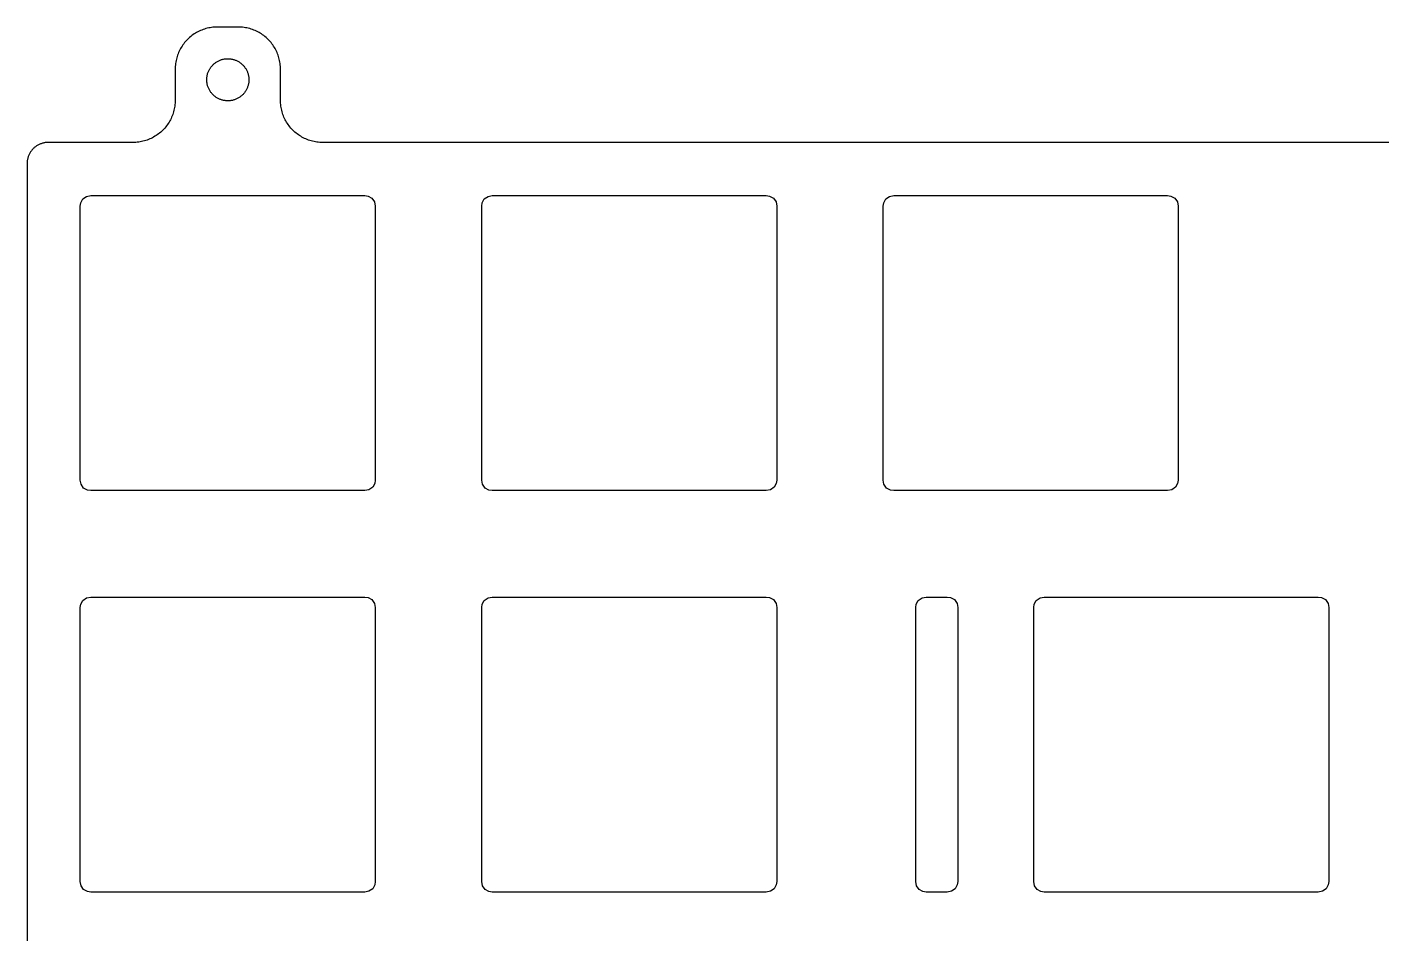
# Model space of a CAD drawing. Header units: millimetres. Extents: x -303 to 2, y 53 to 159.
# Drawn here: x -303 to -238.7, y 115.7 to 158.8 of the extents above; entities that cross this region are included whole.
import ezdxf

# ---------------------------------------------------------------- set-up
doc = ezdxf.new("R2010")
doc.units = ezdxf.units.MM
doc.layers.get('0').update_dxf_attribs({"linetype": 'CONTINUOUS'})

msp = doc.modelspace()

# ---------------------------------------------------------------- linework, layer by layer
msp.add_lwpolyline([(-155.09659, 153.30625), (-288.97159, 153.30625), (-289.03987, 153.30741), (-289.10808, 153.31091), (-289.17612, 153.31673), (-289.24392, 153.32488), (-289.31141, 153.33533), (-289.3785, 153.34808), (-289.44512, 153.36311), (-289.51118, 153.38041), (-289.57662, 153.39996), (-289.64135, 153.42173), (-289.7053, 153.44569), (-289.76839, 153.47183), (-289.83056, 153.5001), (-289.89172, 153.53048), (-289.95181, 153.56293), (-290.01076, 153.59741), (-290.06849, 153.63388), (-290.12495, 153.67231), (-290.18006, 153.71264), (-290.23377, 153.75483), (-290.286, 153.79882), (-290.3367, 153.84458), (-290.3858, 153.89204), (-290.43326, 153.94114), (-290.47902, 153.99184), (-290.52301, 154.04407), (-290.5652, 154.09778), (-290.60553, 154.15289), (-290.64396, 154.20934), (-290.68043, 154.26708), (-290.71491, 154.32603), (-290.74736, 154.38612), (-290.77774, 154.44728), (-290.80601, 154.50945), (-290.83215, 154.57254), (-290.85611, 154.63649), (-290.87788, 154.70122), (-290.89743, 154.76666), (-290.91473, 154.83272), (-290.92976, 154.89934), (-290.94251, 154.96643), (-290.95296, 155.03392), (-290.96111, 155.10172), (-290.96693, 155.16976), (-290.97042, 155.23797), (-290.97159, 155.30625), (-290.97159, 156.78137), (-290.97276, 156.84965), (-290.97625, 156.91786), (-290.98208, 156.9859), (-290.99022, 157.05371), (-291.00067, 157.12119), (-291.01342, 157.18828), (-291.02846, 157.2549), (-291.04576, 157.32097), (-291.0653, 157.3864), (-291.08707, 157.45113), (-291.11103, 157.51508), (-291.13717, 157.57817), (-291.16544, 157.64034), (-291.19582, 157.7015), (-291.22827, 157.76159), (-291.26275, 157.82054), (-291.29923, 157.87828), (-291.33765, 157.93473), (-291.37798, 157.98984), (-291.42017, 158.04355), (-291.46416, 158.09578), (-291.50992, 158.14648), (-291.55738, 158.19559), (-291.60648, 158.24304), (-291.65718, 158.2888), (-291.70942, 158.33279), (-291.76312, 158.37498), (-291.81823, 158.41531), (-291.87469, 158.45374), (-291.93242, 158.49021), (-291.99137, 158.52469), (-292.05146, 158.55714), (-292.11262, 158.58752), (-292.17479, 158.61579), (-292.23788, 158.64193), (-292.30183, 158.66589), (-292.36656, 158.68766), (-292.432, 158.70721), (-292.49806, 158.72451), (-292.56468, 158.73954), (-292.63177, 158.75229), (-292.69926, 158.76274), (-292.76706, 158.77089), (-292.83511, 158.77671), (-292.90331, 158.78021), (-292.97159, 158.78137), (-293.97159, 158.78137), (-294.03987, 158.78021), (-294.10808, 158.77671), (-294.17612, 158.77089), (-294.24392, 158.76274), (-294.31141, 158.75229), (-294.3785, 158.73954), (-294.44512, 158.72451), (-294.51118, 158.70721), (-294.57662, 158.68766), (-294.64135, 158.66589), (-294.7053, 158.64193), (-294.76839, 158.61579), (-294.83056, 158.58752), (-294.89172, 158.55714), (-294.95181, 158.52469), (-295.01076, 158.49021), (-295.06849, 158.45374), (-295.12495, 158.41531), (-295.18006, 158.37498), (-295.23377, 158.33279), (-295.286, 158.2888), (-295.3367, 158.24304), (-295.3858, 158.19559), (-295.43326, 158.14648), (-295.47902, 158.09578), (-295.52301, 158.04355), (-295.5652, 157.98984), (-295.60553, 157.93473), (-295.64396, 157.87828), (-295.68043, 157.82054), (-295.71491, 157.76159), (-295.74736, 157.7015), (-295.77774, 157.64034), (-295.80601, 157.57817), (-295.83215, 157.51508), (-295.85611, 157.45113), (-295.87788, 157.3864), (-295.89743, 157.32097), (-295.91473, 157.2549), (-295.92976, 157.18828), (-295.94251, 157.12119), (-295.95296, 157.05371), (-295.96111, 156.9859), (-295.96693, 156.91786), (-295.97042, 156.84965), (-295.97159, 156.78137), (-295.97159, 155.30625), (-295.97276, 155.23797), (-295.97625, 155.16976), (-295.98208, 155.10172), (-295.99022, 155.03392), (-296.00067, 154.96643), (-296.01342, 154.89934), (-296.02846, 154.83272), (-296.04576, 154.76666), (-296.0653, 154.70122), (-296.08707, 154.63649), (-296.11103, 154.57254), (-296.13717, 154.50945), (-296.16544, 154.44728), (-296.19582, 154.38612), (-296.22827, 154.32603), (-296.26275, 154.26708), (-296.29923, 154.20934), (-296.33765, 154.15289), (-296.37798, 154.09778), (-296.42017, 154.04407), (-296.46416, 153.99184), (-296.50992, 153.94114), (-296.55738, 153.89204), (-296.60648, 153.84458), (-296.65718, 153.79882), (-296.70942, 153.75483), (-296.76312, 153.71264), (-296.81823, 153.67231), (-296.87469, 153.63388), (-296.93242, 153.59741), (-296.99137, 153.56293), (-297.05146, 153.53048), (-297.11262, 153.5001), (-297.17479, 153.47183), (-297.23788, 153.44569), (-297.30183, 153.42173), (-297.36656, 153.39996), (-297.432, 153.38041), (-297.49806, 153.36311), (-297.56468, 153.34808), (-297.63177, 153.33533), (-297.69926, 153.32488), (-297.76706, 153.31673), (-297.83511, 153.31091), (-297.90331, 153.30741), (-297.97159, 153.30625), (-301.99709, 153.30625), (-302.03123, 153.30567), (-302.06533, 153.30392), (-302.09936, 153.30101), (-302.13326, 153.29693), (-302.167, 153.29171), (-302.20055, 153.28533), (-302.23386, 153.27782), (-302.26689, 153.26917), (-302.29961, 153.25939), (-302.33197, 153.24851), (-302.36395, 153.23653), (-302.39549, 153.22346), (-302.42657, 153.20932), (-302.45716, 153.19413), (-302.4872, 153.17791), (-302.51667, 153.16067), (-302.54554, 153.14243), (-302.57377, 153.12322), (-302.60133, 153.10305), (-302.62818, 153.08196), (-302.65429, 153.05996), (-302.67964, 153.03708), (-302.7042, 153.01336), (-302.72793, 152.9888), (-302.7508, 152.96345), (-302.7728, 152.93734), (-302.7939, 152.91049), (-302.81406, 152.88293), (-302.83327, 152.8547), (-302.85151, 152.82583), (-302.86875, 152.79636), (-302.88498, 152.76631), (-302.90017, 152.73573), (-302.9143, 152.70465), (-302.92737, 152.6731), (-302.93935, 152.64113), (-302.95024, 152.60876), (-302.96001, 152.57605), (-302.96866, 152.54301), (-302.97618, 152.5097), (-302.98255, 152.47616), (-302.98778, 152.44242), (-302.99185, 152.40851), (-302.99476, 152.37449), (-302.99651, 152.34039), (-302.99709, 152.30625), (-302.99709, 59.05837)])
for points in [[(-292.53124, 155.94116), (-292.54361, 155.90873), (-292.55711, 155.87675), (-292.5717, 155.84526), (-292.58738, 155.81429), (-292.60412, 155.78388), (-292.62191, 155.75407), (-292.64072, 155.7249), (-292.66054, 155.6964), (-292.68133, 155.6686), (-292.70307, 155.64154), (-292.72574, 155.61526), (-292.74931, 155.58977), (-292.77375, 155.56512), (-292.79903, 155.54133), (-292.82512, 155.51844), (-292.85199, 155.49646), (-292.8796, 155.47543), (-292.90793, 155.45537), (-292.93694, 155.4363), (-292.96659, 155.41825), (-292.99685, 155.40125), (-293.02768, 155.3853), (-293.05905, 155.37043), (-293.09091, 155.35666), (-293.12324, 155.34401), (-293.15598, 155.33248), (-293.1891, 155.3221), (-293.22256, 155.31287), (-293.25633, 155.30482), (-293.29035, 155.29793), (-293.32459, 155.29224), (-293.35901, 155.28773), (-293.39356, 155.28442), (-293.42821, 155.28231), (-293.46291, 155.28141), (-293.49762, 155.28171), (-293.5323, 155.28322), (-293.56691, 155.28592), (-293.6014, 155.28983), (-293.63573, 155.29494), (-293.66987, 155.30123), (-293.70377, 155.3087), (-293.73739, 155.31734), (-293.77069, 155.32715), (-293.80362, 155.3381), (-293.83616, 155.3502), (-293.86826, 155.36341), (-293.89988, 155.37773), (-293.93099, 155.39314), (-293.96154, 155.40962), (-293.9915, 155.42715), (-294.02083, 155.44571), (-294.0495, 155.46527), (-294.07748, 155.48582), (-294.10473, 155.50733), (-294.13121, 155.52977), (-294.1569, 155.55312), (-294.18176, 155.57734), (-294.20577, 155.60241), (-294.22889, 155.6283), (-294.2511, 155.65498), (-294.27237, 155.68241), (-294.29267, 155.71056), (-294.31199, 155.7394), (-294.33029, 155.7689), (-294.34756, 155.79901), (-294.36378, 155.8297), (-294.37891, 155.86094), (-294.39296, 155.89268), (-294.4059, 155.92489), (-294.4177, 155.95754), (-294.42837, 155.99057), (-294.43789, 156.02395), (-294.44624, 156.05764), (-294.45342, 156.0916), (-294.45941, 156.12579), (-294.46422, 156.16017), (-294.46783, 156.1947), (-294.47024, 156.22932), (-294.47144, 156.26402), (-294.47144, 156.29873), (-294.47024, 156.33342), (-294.46783, 156.36805), (-294.46422, 156.40257), (-294.45941, 156.43695), (-294.45342, 156.47114), (-294.44624, 156.5051), (-294.43789, 156.53879), (-294.42837, 156.57218), (-294.4177, 156.60521), (-294.4059, 156.63785), (-294.39296, 156.67006), (-294.37891, 156.7018), (-294.36378, 156.73304), (-294.34756, 156.76373), (-294.33029, 156.79385), (-294.31199, 156.82334), (-294.29267, 156.85218), (-294.27237, 156.88033), (-294.2511, 156.90777), (-294.22889, 156.93444), (-294.20577, 156.96033), (-294.18176, 156.9854), (-294.1569, 157.00963), (-294.13121, 157.03297), (-294.10473, 157.05541), (-294.07748, 157.07692), (-294.0495, 157.09747), (-294.02083, 157.11704), (-293.9915, 157.1356), (-293.96154, 157.15312), (-293.93099, 157.1696), (-293.89988, 157.18501), (-293.86826, 157.19933), (-293.83616, 157.21255), (-293.80362, 157.22464), (-293.77069, 157.23559), (-293.73739, 157.2454), (-293.70377, 157.25404), (-293.66987, 157.26152), (-293.63573, 157.26781), (-293.6014, 157.27291), (-293.56691, 157.27682), (-293.5323, 157.27953), (-293.49762, 157.28103), (-293.46291, 157.28133), (-293.42821, 157.28043), (-293.39356, 157.27832), (-293.35901, 157.27501), (-293.32459, 157.27051), (-293.29035, 157.26481), (-293.25633, 157.25793), (-293.22256, 157.24987), (-293.1891, 157.24064), (-293.15598, 157.23026), (-293.12324, 157.21873), (-293.09091, 157.20608), (-293.05905, 157.19231), (-293.02768, 157.17744), (-292.99685, 157.1615), (-292.96659, 157.14449), (-292.93694, 157.12644), (-292.90793, 157.10738), (-292.8796, 157.08732), (-292.85199, 157.06629), (-292.82512, 157.04431), (-292.79903, 157.02141), (-292.77375, 156.99762), (-292.74931, 156.97297), (-292.72574, 156.94749), (-292.70307, 156.9212), (-292.68133, 156.89414), (-292.66054, 156.86635), (-292.64072, 156.83784), (-292.62191, 156.80867), (-292.60412, 156.77886), (-292.58738, 156.74846), (-292.5717, 156.71749), (-292.55711, 156.68599), (-292.54361, 156.65401), (-292.53124, 156.62158), (-292.52, 156.58874), (-292.50991, 156.55553), (-292.50097, 156.52198), (-292.4932, 156.48815), (-292.48662, 156.45407), (-292.48122, 156.41978), (-292.47701, 156.38532), (-292.474, 156.35074), (-292.47219, 156.31608), (-292.47159, 156.28137), (-292.47219, 156.24666), (-292.474, 156.212), (-292.47701, 156.17742), (-292.48122, 156.14296), (-292.48662, 156.10867), (-292.4932, 156.07459), (-292.50097, 156.04076), (-292.50991, 156.00722), (-292.52, 155.97401)], [(-298.14897, 136.78084), (-298.75458, 136.78084), (-299.36256, 136.78084), (-299.97174, 136.78084), (-300.12994, 136.80721), (-300.31354, 136.90291), (-300.43893, 137.08118), (-300.47174, 137.28084), (-300.47174, 137.35543), (-300.47174, 137.57283), (-300.47174, 137.92354), (-300.47174, 138.14591), (-300.47174, 138.39803), (-300.47174, 138.67871), (-300.47174, 138.98677), (-300.47174, 139.32102), (-300.47174, 139.68026), (-300.47174, 140.0633), (-300.47174, 140.46895), (-300.47174, 140.89603), (-300.47174, 141.34334), (-300.47174, 141.8097), (-300.47174, 142.2939), (-300.47174, 142.79477), (-300.47174, 143.31111), (-300.47174, 143.84174), (-300.47174, 144.38546), (-300.47174, 144.94107), (-300.47174, 145.5074), (-300.47174, 146.08325), (-300.47174, 146.66744), (-300.47174, 147.25876), (-300.47174, 147.85604), (-300.47174, 148.45807), (-300.47174, 149.06368), (-300.47174, 149.67166), (-300.47174, 150.28084), (-300.44537, 150.43904), (-300.34967, 150.62264), (-300.1714, 150.74803), (-299.97174, 150.78084), (-299.89716, 150.78084), (-299.67975, 150.78084), (-299.32904, 150.78084), (-299.10667, 150.78084), (-298.85455, 150.78084), (-298.57387, 150.78084), (-298.26581, 150.78084), (-297.93156, 150.78084), (-297.57233, 150.78084), (-297.18928, 150.78084), (-296.78363, 150.78084), (-296.35655, 150.78084), (-295.90924, 150.78084), (-295.44289, 150.78084), (-294.95868, 150.78084), (-294.45781, 150.78084), (-293.94147, 150.78084), (-293.41084, 150.78084), (-292.86713, 150.78084), (-292.31151, 150.78084), (-291.74518, 150.78084), (-291.16933, 150.78084), (-290.58514, 150.78084), (-289.99382, 150.78084), (-289.39654, 150.78084), (-288.79451, 150.78084), (-288.1889, 150.78084), (-287.58092, 150.78084), (-286.97174, 150.78084), (-286.81354, 150.75447), (-286.62994, 150.65877), (-286.50455, 150.4805), (-286.47174, 150.28084), (-286.47174, 150.20626), (-286.47174, 149.98885), (-286.47174, 149.63814), (-286.47174, 149.41577), (-286.47174, 149.16365), (-286.47174, 148.88297), (-286.47174, 148.57491), (-286.47174, 148.24066), (-286.47174, 147.88143), (-286.47174, 147.49839), (-286.47174, 147.09273), (-286.47174, 146.66565), (-286.47174, 146.21834), (-286.47174, 145.75199), (-286.47174, 145.26778), (-286.47174, 144.76691), (-286.47174, 144.25057), (-286.47174, 143.71994), (-286.47174, 143.17623), (-286.47174, 142.62061), (-286.47174, 142.05428), (-286.47174, 141.47843), (-286.47174, 140.89424), (-286.47174, 140.30292), (-286.47174, 139.70565), (-286.47174, 139.10361), (-286.47174, 138.498), (-286.47174, 137.89002), (-286.47174, 137.28084), (-286.49811, 137.12264), (-286.59381, 136.93904), (-286.77208, 136.81365), (-286.97174, 136.78084), (-287.04632, 136.78084), (-287.26373, 136.78084), (-287.61444, 136.78084), (-287.83681, 136.78084), (-288.08893, 136.78084), (-288.36961, 136.78084), (-288.67767, 136.78084), (-289.01192, 136.78084), (-289.37115, 136.78084), (-289.7542, 136.78084), (-290.15985, 136.78084), (-290.58693, 136.78084), (-291.03424, 136.78084), (-291.50059, 136.78084), (-291.9848, 136.78084), (-292.48567, 136.78084), (-293.00201, 136.78084), (-293.53264, 136.78084), (-294.07635, 136.78084), (-294.63197, 136.78084), (-295.1983, 136.78084), (-295.77415, 136.78084), (-296.35834, 136.78084), (-296.94966, 136.78084), (-297.54694, 136.78084)], [(-269.74451, 150.78084), (-269.1389, 150.78084), (-268.53092, 150.78084), (-267.92174, 150.78084), (-267.76354, 150.75447), (-267.57994, 150.65877), (-267.45455, 150.4805), (-267.42174, 150.28084), (-267.42174, 150.20626), (-267.42174, 149.98885), (-267.42174, 149.63814), (-267.42174, 149.41577), (-267.42174, 149.16365), (-267.42174, 148.88297), (-267.42174, 148.57491), (-267.42174, 148.24066), (-267.42174, 147.88143), (-267.42174, 147.49839), (-267.42174, 147.09273), (-267.42174, 146.66565), (-267.42174, 146.21834), (-267.42174, 145.75199), (-267.42174, 145.26778), (-267.42174, 144.76691), (-267.42174, 144.25057), (-267.42174, 143.71994), (-267.42174, 143.17623), (-267.42174, 142.62061), (-267.42174, 142.05428), (-267.42174, 141.47843), (-267.42174, 140.89424), (-267.42174, 140.30292), (-267.42174, 139.70565), (-267.42174, 139.10361), (-267.42174, 138.498), (-267.42174, 137.89002), (-267.42174, 137.28084), (-267.44811, 137.12264), (-267.54381, 136.93904), (-267.72208, 136.81365), (-267.92174, 136.78084), (-267.99632, 136.78084), (-268.21373, 136.78084), (-268.56444, 136.78084), (-268.78681, 136.78084), (-269.03893, 136.78084), (-269.31961, 136.78084), (-269.62767, 136.78084), (-269.96192, 136.78084), (-270.32115, 136.78084), (-270.7042, 136.78084), (-271.10985, 136.78084), (-271.53693, 136.78084), (-271.98424, 136.78084), (-272.45059, 136.78084), (-272.9348, 136.78084), (-273.43567, 136.78084), (-273.95201, 136.78084), (-274.48264, 136.78084), (-275.02635, 136.78084), (-275.58197, 136.78084), (-276.1483, 136.78084), (-276.72415, 136.78084), (-277.30834, 136.78084), (-277.89966, 136.78084), (-278.49694, 136.78084), (-279.09897, 136.78084), (-279.70458, 136.78084), (-280.31256, 136.78084), (-280.92174, 136.78084), (-281.07994, 136.80721), (-281.26354, 136.90291), (-281.38893, 137.08118), (-281.42174, 137.28084), (-281.42174, 137.35543), (-281.42174, 137.57283), (-281.42174, 137.92354), (-281.42174, 138.14591), (-281.42174, 138.39803), (-281.42174, 138.67871), (-281.42174, 138.98677), (-281.42174, 139.32102), (-281.42174, 139.68026), (-281.42174, 140.0633), (-281.42174, 140.46895), (-281.42174, 140.89603), (-281.42174, 141.34334), (-281.42174, 141.8097), (-281.42174, 142.2939), (-281.42174, 142.79477), (-281.42174, 143.31111), (-281.42174, 143.84174), (-281.42174, 144.38546), (-281.42174, 144.94107), (-281.42174, 145.5074), (-281.42174, 146.08325), (-281.42174, 146.66744), (-281.42174, 147.25876), (-281.42174, 147.85604), (-281.42174, 148.45807), (-281.42174, 149.06368), (-281.42174, 149.67166), (-281.42174, 150.28084), (-281.39537, 150.43904), (-281.29967, 150.62264), (-281.1214, 150.74803), (-280.92174, 150.78084), (-280.84716, 150.78084), (-280.62975, 150.78084), (-280.27904, 150.78084), (-280.05667, 150.78084), (-279.80455, 150.78084), (-279.52387, 150.78084), (-279.21581, 150.78084), (-278.88156, 150.78084), (-278.52233, 150.78084), (-278.13928, 150.78084), (-277.73363, 150.78084), (-277.30655, 150.78084), (-276.85924, 150.78084), (-276.39289, 150.78084), (-275.90868, 150.78084), (-275.40781, 150.78084), (-274.89147, 150.78084), (-274.36084, 150.78084), (-273.81713, 150.78084), (-273.26151, 150.78084), (-272.69518, 150.78084), (-272.11933, 150.78084), (-271.53514, 150.78084), (-270.94382, 150.78084), (-270.34654, 150.78084)], [(-262.37174, 138.39803), (-262.37174, 138.67871), (-262.37174, 138.98677), (-262.37174, 139.32102), (-262.37174, 139.68026), (-262.37174, 140.0633), (-262.37174, 140.46895), (-262.37174, 140.89603), (-262.37174, 141.34334), (-262.37174, 141.8097), (-262.37174, 142.2939), (-262.37174, 142.79477), (-262.37174, 143.31111), (-262.37174, 143.84174), (-262.37174, 144.38546), (-262.37174, 144.94107), (-262.37174, 145.5074), (-262.37174, 146.08325), (-262.37174, 146.66744), (-262.37174, 147.25876), (-262.37174, 147.85604), (-262.37174, 148.45807), (-262.37174, 149.06368), (-262.37174, 149.67166), (-262.37174, 150.28084), (-262.34537, 150.43904), (-262.24967, 150.62264), (-262.0714, 150.74803), (-261.87174, 150.78084), (-261.79716, 150.78084), (-261.57975, 150.78084), (-261.22904, 150.78084), (-261.00667, 150.78084), (-260.75455, 150.78084), (-260.47387, 150.78084), (-260.16581, 150.78084), (-259.83156, 150.78084), (-259.47233, 150.78084), (-259.08928, 150.78084), (-258.68363, 150.78084), (-258.25655, 150.78084), (-257.80924, 150.78084), (-257.34289, 150.78084), (-256.85868, 150.78084), (-256.35781, 150.78084), (-255.84147, 150.78084), (-255.31084, 150.78084), (-254.76713, 150.78084), (-254.21151, 150.78084), (-253.64518, 150.78084), (-253.06933, 150.78084), (-252.48514, 150.78084), (-251.89382, 150.78084), (-251.29654, 150.78084), (-250.69451, 150.78084), (-250.0889, 150.78084), (-249.48092, 150.78084), (-248.87174, 150.78084), (-248.71354, 150.75447), (-248.52994, 150.65877), (-248.40455, 150.4805), (-248.37174, 150.28084), (-248.37174, 150.20626), (-248.37174, 149.98885), (-248.37174, 149.63814), (-248.37174, 149.41577), (-248.37174, 149.16365), (-248.37174, 148.88297), (-248.37174, 148.57491), (-248.37174, 148.24066), (-248.37174, 147.88143), (-248.37174, 147.49839), (-248.37174, 147.09273), (-248.37174, 146.66565), (-248.37174, 146.21834), (-248.37174, 145.75199), (-248.37174, 145.26778), (-248.37174, 144.76691), (-248.37174, 144.25057), (-248.37174, 143.71994), (-248.37174, 143.17623), (-248.37174, 142.62061), (-248.37174, 142.05428), (-248.37174, 141.47843), (-248.37174, 140.89424), (-248.37174, 140.30292), (-248.37174, 139.70565), (-248.37174, 139.10361), (-248.37174, 138.498), (-248.37174, 137.89002), (-248.37174, 137.28084), (-248.39811, 137.12264), (-248.49381, 136.93904), (-248.67208, 136.81365), (-248.87174, 136.78084), (-248.94632, 136.78084), (-249.16373, 136.78084), (-249.51444, 136.78084), (-249.73681, 136.78084), (-249.98893, 136.78084), (-250.26961, 136.78084), (-250.57767, 136.78084), (-250.91192, 136.78084), (-251.27115, 136.78084), (-251.6542, 136.78084), (-252.05985, 136.78084), (-252.48693, 136.78084), (-252.93424, 136.78084), (-253.40059, 136.78084), (-253.8848, 136.78084), (-254.38567, 136.78084), (-254.90201, 136.78084), (-255.43264, 136.78084), (-255.97635, 136.78084), (-256.53197, 136.78084), (-257.0983, 136.78084), (-257.67415, 136.78084), (-258.25834, 136.78084), (-258.84966, 136.78084), (-259.44694, 136.78084), (-260.04897, 136.78084), (-260.65458, 136.78084), (-261.26256, 136.78084), (-261.87174, 136.78084), (-262.02994, 136.80721), (-262.21354, 136.90291), (-262.33893, 137.08118), (-262.37174, 137.28084), (-262.37174, 137.35543), (-262.37174, 137.57283), (-262.37174, 137.92354), (-262.37174, 138.14591)], [(-300.47174, 119.34803), (-300.47174, 119.62871), (-300.47174, 119.93677), (-300.47174, 120.27102), (-300.47174, 120.63026), (-300.47174, 121.0133), (-300.47174, 121.41895), (-300.47174, 121.84603), (-300.47174, 122.29334), (-300.47174, 122.7597), (-300.47174, 123.2439), (-300.47174, 123.74477), (-300.47174, 124.26111), (-300.47174, 124.79174), (-300.47174, 125.33546), (-300.47174, 125.89107), (-300.47174, 126.4574), (-300.47174, 127.03325), (-300.47174, 127.61744), (-300.47174, 128.20876), (-300.47174, 128.80604), (-300.47174, 129.40807), (-300.47174, 130.01368), (-300.47174, 130.62166), (-300.47174, 131.23084), (-300.44537, 131.38904), (-300.34967, 131.57264), (-300.1714, 131.69803), (-299.97174, 131.73084), (-299.89716, 131.73084), (-299.67975, 131.73084), (-299.32904, 131.73084), (-299.10667, 131.73084), (-298.85455, 131.73084), (-298.57387, 131.73084), (-298.26581, 131.73084), (-297.93156, 131.73084), (-297.57233, 131.73084), (-297.18928, 131.73084), (-296.78363, 131.73084), (-296.35655, 131.73084), (-295.90924, 131.73084), (-295.44289, 131.73084), (-294.95868, 131.73084), (-294.45781, 131.73084), (-293.94147, 131.73084), (-293.41084, 131.73084), (-292.86713, 131.73084), (-292.31151, 131.73084), (-291.74518, 131.73084), (-291.16933, 131.73084), (-290.58514, 131.73084), (-289.99382, 131.73084), (-289.39654, 131.73084), (-288.79451, 131.73084), (-288.1889, 131.73084), (-287.58092, 131.73084), (-286.97174, 131.73084), (-286.81354, 131.70447), (-286.62994, 131.60877), (-286.50455, 131.4305), (-286.47174, 131.23084), (-286.47174, 131.15626), (-286.47174, 130.93885), (-286.47174, 130.58814), (-286.47174, 130.36577), (-286.47174, 130.11365), (-286.47174, 129.83297), (-286.47174, 129.52491), (-286.47174, 129.19066), (-286.47174, 128.83143), (-286.47174, 128.44839), (-286.47174, 128.04273), (-286.47174, 127.61565), (-286.47174, 127.16834), (-286.47174, 126.70199), (-286.47174, 126.21778), (-286.47174, 125.71691), (-286.47174, 125.20057), (-286.47174, 124.66994), (-286.47174, 124.12623), (-286.47174, 123.57061), (-286.47174, 123.00428), (-286.47174, 122.42843), (-286.47174, 121.84424), (-286.47174, 121.25292), (-286.47174, 120.65565), (-286.47174, 120.05361), (-286.47174, 119.448), (-286.47174, 118.84002), (-286.47174, 118.23084), (-286.49811, 118.07264), (-286.59381, 117.88904), (-286.77208, 117.76365), (-286.97174, 117.73084), (-287.04632, 117.73084), (-287.26373, 117.73084), (-287.61444, 117.73084), (-287.83681, 117.73084), (-288.08893, 117.73084), (-288.36961, 117.73084), (-288.67767, 117.73084), (-289.01192, 117.73084), (-289.37115, 117.73084), (-289.7542, 117.73084), (-290.15985, 117.73084), (-290.58693, 117.73084), (-291.03424, 117.73084), (-291.50059, 117.73084), (-291.9848, 117.73084), (-292.48567, 117.73084), (-293.00201, 117.73084), (-293.53264, 117.73084), (-294.07635, 117.73084), (-294.63197, 117.73084), (-295.1983, 117.73084), (-295.77415, 117.73084), (-296.35834, 117.73084), (-296.94966, 117.73084), (-297.54694, 117.73084), (-298.14897, 117.73084), (-298.75458, 117.73084), (-299.36256, 117.73084), (-299.97174, 117.73084), (-300.12994, 117.75721), (-300.31354, 117.85291), (-300.43893, 118.03118), (-300.47174, 118.23084), (-300.47174, 118.30543), (-300.47174, 118.52283), (-300.47174, 118.87354), (-300.47174, 119.09591)], [(-271.53693, 117.73084), (-271.98424, 117.73084), (-272.45059, 117.73084), (-272.9348, 117.73084), (-273.43567, 117.73084), (-273.95201, 117.73084), (-274.48264, 117.73084), (-275.02635, 117.73084), (-275.58197, 117.73084), (-276.1483, 117.73084), (-276.72415, 117.73084), (-277.30834, 117.73084), (-277.89966, 117.73084), (-278.49694, 117.73084), (-279.09897, 117.73084), (-279.70458, 117.73084), (-280.31256, 117.73084), (-280.92174, 117.73084), (-281.07994, 117.75721), (-281.26354, 117.85291), (-281.38893, 118.03118), (-281.42174, 118.23084), (-281.42174, 118.30543), (-281.42174, 118.52283), (-281.42174, 118.87354), (-281.42174, 119.09591), (-281.42174, 119.34803), (-281.42174, 119.62871), (-281.42174, 119.93677), (-281.42174, 120.27102), (-281.42174, 120.63026), (-281.42174, 121.0133), (-281.42174, 121.41895), (-281.42174, 121.84603), (-281.42174, 122.29334), (-281.42174, 122.7597), (-281.42174, 123.2439), (-281.42174, 123.74477), (-281.42174, 124.26111), (-281.42174, 124.79174), (-281.42174, 125.33546), (-281.42174, 125.89107), (-281.42174, 126.4574), (-281.42174, 127.03325), (-281.42174, 127.61744), (-281.42174, 128.20876), (-281.42174, 128.80604), (-281.42174, 129.40807), (-281.42174, 130.01368), (-281.42174, 130.62166), (-281.42174, 131.23084), (-281.39537, 131.38904), (-281.29967, 131.57264), (-281.1214, 131.69803), (-280.92174, 131.73084), (-280.84716, 131.73084), (-280.62975, 131.73084), (-280.27904, 131.73084), (-280.05667, 131.73084), (-279.80455, 131.73084), (-279.52387, 131.73084), (-279.21581, 131.73084), (-278.88156, 131.73084), (-278.52233, 131.73084), (-278.13928, 131.73084), (-277.73363, 131.73084), (-277.30655, 131.73084), (-276.85924, 131.73084), (-276.39289, 131.73084), (-275.90868, 131.73084), (-275.40781, 131.73084), (-274.89147, 131.73084), (-274.36084, 131.73084), (-273.81713, 131.73084), (-273.26151, 131.73084), (-272.69518, 131.73084), (-272.11933, 131.73084), (-271.53514, 131.73084), (-270.94382, 131.73084), (-270.34654, 131.73084), (-269.74451, 131.73084), (-269.1389, 131.73084), (-268.53092, 131.73084), (-267.92174, 131.73084), (-267.76354, 131.70447), (-267.57994, 131.60877), (-267.45455, 131.4305), (-267.42174, 131.23084), (-267.42174, 131.15626), (-267.42174, 130.93885), (-267.42174, 130.58814), (-267.42174, 130.36577), (-267.42174, 130.11365), (-267.42174, 129.83297), (-267.42174, 129.52491), (-267.42174, 129.19066), (-267.42174, 128.83143), (-267.42174, 128.44839), (-267.42174, 128.04273), (-267.42174, 127.61565), (-267.42174, 127.16834), (-267.42174, 126.70199), (-267.42174, 126.21778), (-267.42174, 125.71691), (-267.42174, 125.20057), (-267.42174, 124.66994), (-267.42174, 124.12623), (-267.42174, 123.57061), (-267.42174, 123.00428), (-267.42174, 122.42843), (-267.42174, 121.84424), (-267.42174, 121.25292), (-267.42174, 120.65565), (-267.42174, 120.05361), (-267.42174, 119.448), (-267.42174, 118.84002), (-267.42174, 118.23084), (-267.44811, 118.07264), (-267.54381, 117.88904), (-267.72208, 117.76365), (-267.92174, 117.73084), (-267.99632, 117.73084), (-268.21373, 117.73084), (-268.56444, 117.73084), (-268.78681, 117.73084), (-269.03893, 117.73084), (-269.31961, 117.73084), (-269.62767, 117.73084), (-269.96192, 117.73084), (-270.32115, 117.73084), (-270.7042, 117.73084), (-271.10985, 117.73084)], [(-260.82799, 118.23084), (-260.82799, 118.30543), (-260.82799, 118.52283), (-260.82799, 118.87354), (-260.82799, 119.09591), (-260.82799, 119.34803), (-260.82799, 119.62871), (-260.82799, 119.93677), (-260.82799, 120.27102), (-260.82799, 120.63026), (-260.82799, 121.0133), (-260.82799, 121.41895), (-260.82799, 121.84603), (-260.82799, 122.29334), (-260.82799, 122.7597), (-260.82799, 123.2439), (-260.82799, 123.74477), (-260.82799, 124.26111), (-260.82799, 124.79174), (-260.82799, 125.33546), (-260.82799, 125.89107), (-260.82799, 126.4574), (-260.82799, 127.03325), (-260.82799, 127.61744), (-260.82799, 128.20876), (-260.82799, 128.80604), (-260.82799, 129.40807), (-260.82799, 130.01368), (-260.82799, 130.62166), (-260.82799, 131.23084), (-260.80162, 131.38904), (-260.70592, 131.57264), (-260.52765, 131.69803), (-260.32799, 131.73084), (-260.22046, 131.73084), (-260.01549, 131.73084), (-259.78148, 131.73084), (-259.56046, 131.73084), (-259.32799, 131.73084), (-259.16979, 131.70447), (-258.98619, 131.60877), (-258.8608, 131.4305), (-258.82799, 131.23084), (-258.82799, 131.15626), (-258.82799, 130.93885), (-258.82799, 130.58814), (-258.82799, 130.36577), (-258.82799, 130.11365), (-258.82799, 129.83297), (-258.82799, 129.52491), (-258.82799, 129.19066), (-258.82799, 128.83143), (-258.82799, 128.44839), (-258.82799, 128.04273), (-258.82799, 127.61565), (-258.82799, 127.16834), (-258.82799, 126.70199), (-258.82799, 126.21778), (-258.82799, 125.71691), (-258.82799, 125.20057), (-258.82799, 124.66994), (-258.82799, 124.12623), (-258.82799, 123.57061), (-258.82799, 123.00428), (-258.82799, 122.42843), (-258.82799, 121.84424), (-258.82799, 121.25292), (-258.82799, 120.65565), (-258.82799, 120.05361), (-258.82799, 119.448), (-258.82799, 118.84002), (-258.82799, 118.23084), (-258.85436, 118.07264), (-258.95006, 117.88904), (-259.12833, 117.76365), (-259.32799, 117.73084), (-259.43552, 117.73084), (-259.64049, 117.73084), (-259.8745, 117.73084), (-260.09552, 117.73084), (-260.32799, 117.73084), (-260.48619, 117.75721), (-260.66979, 117.85291), (-260.79518, 118.03118)], [(-255.22799, 125.33546), (-255.22799, 125.89107), (-255.22799, 126.4574), (-255.22799, 127.03325), (-255.22799, 127.61744), (-255.22799, 128.20876), (-255.22799, 128.80604), (-255.22799, 129.40807), (-255.22799, 130.01368), (-255.22799, 130.62166), (-255.22799, 131.23084), (-255.20162, 131.38904), (-255.10592, 131.57264), (-254.92765, 131.69803), (-254.72799, 131.73084), (-254.65341, 131.73084), (-254.436, 131.73084), (-254.08529, 131.73084), (-253.86292, 131.73084), (-253.6108, 131.73084), (-253.33012, 131.73084), (-253.02206, 131.73084), (-252.68781, 131.73084), (-252.32858, 131.73084), (-251.94553, 131.73084), (-251.53988, 131.73084), (-251.1128, 131.73084), (-250.66549, 131.73084), (-250.19914, 131.73084), (-249.71493, 131.73084), (-249.21406, 131.73084), (-248.69772, 131.73084), (-248.16709, 131.73084), (-247.62338, 131.73084), (-247.06776, 131.73084), (-246.50143, 131.73084), (-245.92558, 131.73084), (-245.34139, 131.73084), (-244.75007, 131.73084), (-244.15279, 131.73084), (-243.55076, 131.73084), (-242.94515, 131.73084), (-242.33717, 131.73084), (-241.72799, 131.73084), (-241.56979, 131.70447), (-241.38619, 131.60877), (-241.2608, 131.4305), (-241.22799, 131.23084), (-241.22799, 131.15626), (-241.22799, 130.93885), (-241.22799, 130.58814), (-241.22799, 130.36577), (-241.22799, 130.11365), (-241.22799, 129.83297), (-241.22799, 129.52491), (-241.22799, 129.19066), (-241.22799, 128.83143), (-241.22799, 128.44839), (-241.22799, 128.04273), (-241.22799, 127.61565), (-241.22799, 127.16834), (-241.22799, 126.70199), (-241.22799, 126.21778), (-241.22799, 125.71691), (-241.22799, 125.20057), (-241.22799, 124.66994), (-241.22799, 124.12623), (-241.22799, 123.57061), (-241.22799, 123.00428), (-241.22799, 122.42843), (-241.22799, 121.84424), (-241.22799, 121.25292), (-241.22799, 120.65565), (-241.22799, 120.05361), (-241.22799, 119.448), (-241.22799, 118.84002), (-241.22799, 118.23084), (-241.25436, 118.07264), (-241.35006, 117.88904), (-241.52833, 117.76365), (-241.72799, 117.73084), (-241.80257, 117.73084), (-242.01998, 117.73084), (-242.37069, 117.73084), (-242.59306, 117.73084), (-242.84518, 117.73084), (-243.12586, 117.73084), (-243.43392, 117.73084), (-243.76817, 117.73084), (-244.1274, 117.73084), (-244.51045, 117.73084), (-244.9161, 117.73084), (-245.34318, 117.73084), (-245.79049, 117.73084), (-246.25684, 117.73084), (-246.74105, 117.73084), (-247.24192, 117.73084), (-247.75826, 117.73084), (-248.28889, 117.73084), (-248.8326, 117.73084), (-249.38822, 117.73084), (-249.95455, 117.73084), (-250.5304, 117.73084), (-251.11459, 117.73084), (-251.70591, 117.73084), (-252.30319, 117.73084), (-252.90522, 117.73084), (-253.51083, 117.73084), (-254.11881, 117.73084), (-254.72799, 117.73084), (-254.88619, 117.75721), (-255.06979, 117.85291), (-255.19518, 118.03118), (-255.22799, 118.23084), (-255.22799, 118.30543), (-255.22799, 118.52283), (-255.22799, 118.87354), (-255.22799, 119.09591), (-255.22799, 119.34803), (-255.22799, 119.62871), (-255.22799, 119.93677), (-255.22799, 120.27102), (-255.22799, 120.63026), (-255.22799, 121.0133), (-255.22799, 121.41895), (-255.22799, 121.84603), (-255.22799, 122.29334), (-255.22799, 122.7597), (-255.22799, 123.2439), (-255.22799, 123.74477), (-255.22799, 124.26111), (-255.22799, 124.79174)]]:
    msp.add_lwpolyline(points, close=True)

doc.saveas('drawing.dxf')
